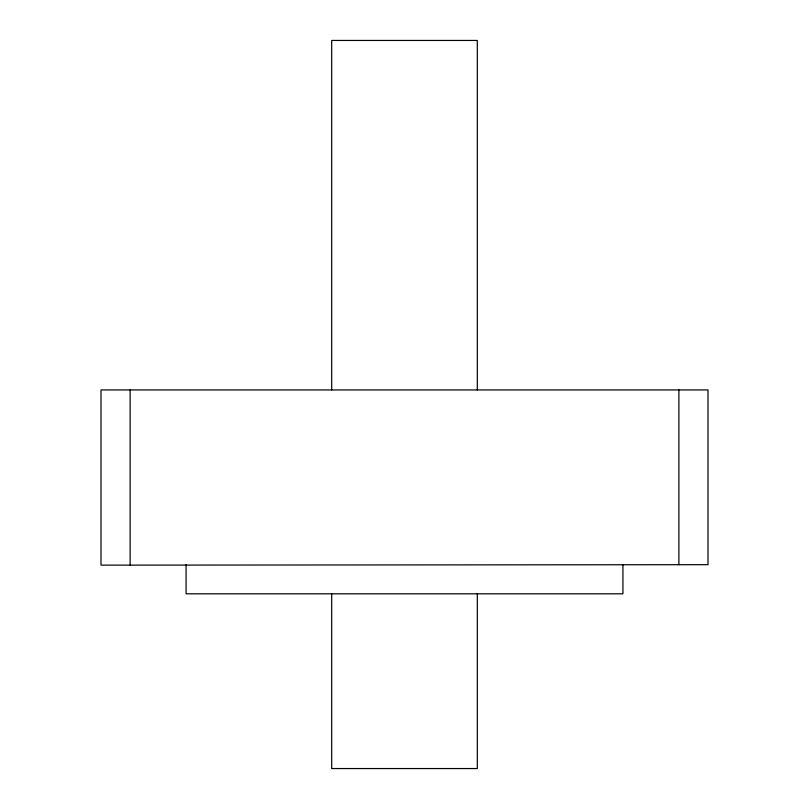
<?xml version="1.0" encoding="UTF-8"?>
<svg xmlns="http://www.w3.org/2000/svg" width="809" height="809" viewBox="0 0 809 809"><rect width="100%" height="100%" fill="white"/><g stroke="black" fill="none" stroke-linecap="round" stroke-linejoin="round"><path stroke-width="1.21" d="M130.118 565.127L708.006 564.682L708.006 389.938L100.994 389.938L100.994 565.127L130.118 565.127L130.118 389.938M678.882 389.938L678.882 564.682M622.93 564.682L622.93 593.806L186.07 593.806L186.07 564.682M477.31 389.938L477.31 40.45L331.69 40.45L331.69 389.938M477.31 593.806L477.31 768.55L331.69 768.55L331.69 593.806"/></g></svg>
